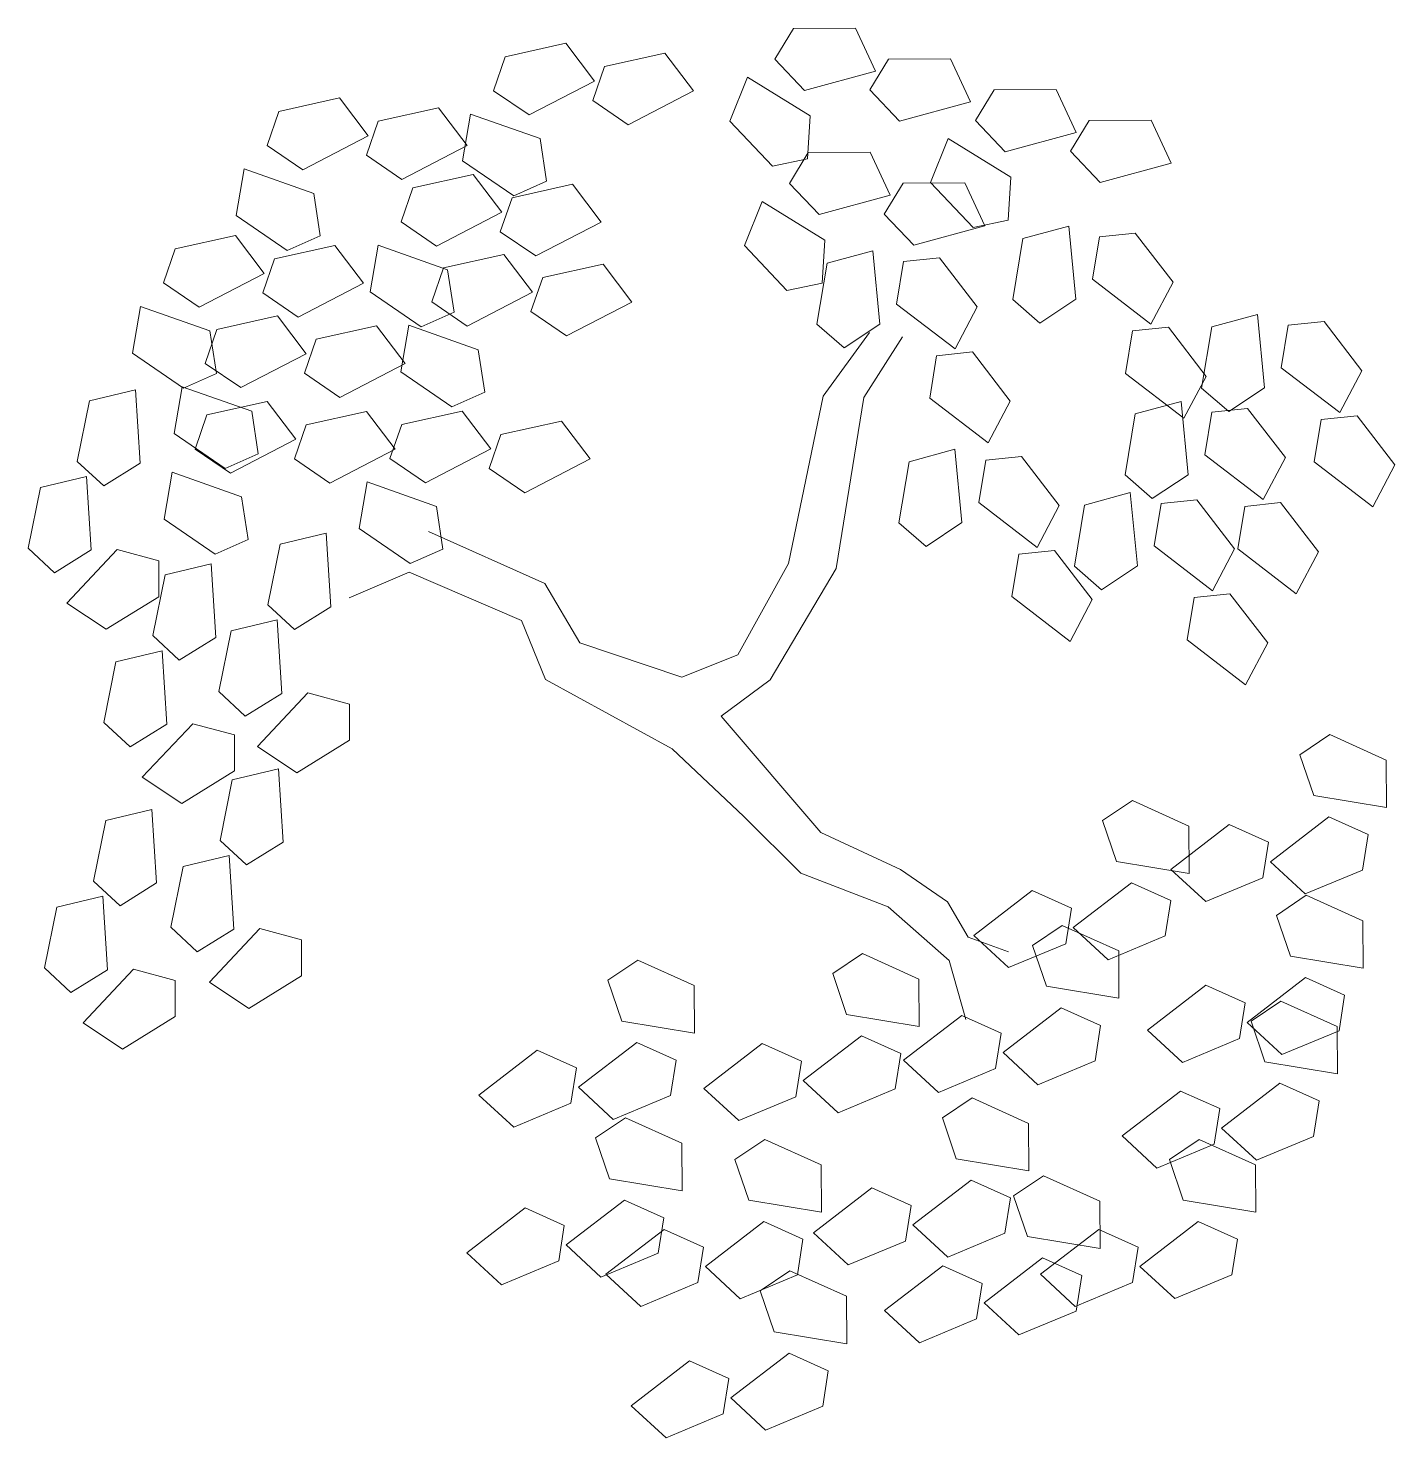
# Model space of a CAD drawing. Header units: millimetres. Extents: x 997 to 4249, y 599 to 1440.
# Drawn here: x 1219.29 to 1224.66, y 965.94 to 971.47 of the extents above; entities that cross this region are included whole.
import ezdxf

# ---------------------------------------------------------------- set-up
doc = ezdxf.new("R2010")
doc.units = ezdxf.units.MM
doc.linetypes.add('Continuo', pattern=[0])
doc.layers.add('cercas existentes', color=18, linetype='Continuous')
doc.layers.add('taludes', color=9, linetype='Continuous')

# ---------------------------------------------------------------- blocks, each defined once
blk = doc.blocks.new('gtfoods1')
at = {"layer": 'taludes', "linetype": 'Continuo', "lineweight": 5, "extrusion": (-0.012368, -0.016489, 0.999788)}
for p, q in [((-702.2292, 310.4294, 12.1163), (-702.1559, 310.5502, 12.1192)), ((-702.1559, 310.5502, 12.1192), (-701.9127, 310.5515, 12.1222)), ((-701.9127, 310.5515, 12.1222), (-701.834, 310.3828, 12.1204)), ((-703.288, 310.4395, 12.1033), (-703.0506, 310.4922, 12.1071)), ((-703.0506, 310.4922, 12.1071), (-702.938, 310.3439, 12.1061)), ((-703.3342, 310.3059, 12.1006), (-703.288, 310.4395, 12.1033)), ((-702.8983, 310.4008, 12.1075), (-702.6609, 310.4534, 12.1113)), ((-702.6609, 310.4534, 12.1113), (-702.5483, 310.3051, 12.1103)), ((-702.1129, 310.3067, 12.1157), (-702.2292, 310.4294, 12.1163)), ((-701.8564, 310.3092, 12.1189), (-701.7831, 310.43, 12.1218)), ((-701.7831, 310.43, 12.1218), (-701.5399, 310.4313, 12.1248)), ((-701.5399, 310.4313, 12.1248), (-701.4612, 310.2626, 12.123)), ((-702.9444, 310.2672, 12.1047), (-702.8983, 310.4008, 12.1075)), ((-702.4059, 310.1862, 12.1101), (-702.3363, 310.3588, 12.1138)), ((-702.3363, 310.3588, 12.1138), (-702.0903, 310.2068, 12.1143)), ((-701.834, 310.3828, 12.1204), (-702.1129, 310.3067, 12.1157)), ((-703.1946, 310.2106, 12.1007), (-703.3342, 310.3059, 12.1006)), ((-702.938, 310.3439, 12.1061), (-703.1946, 310.2106, 12.1007)), ((-702.5483, 310.3051, 12.1103), (-702.8048, 310.1718, 12.1049)), ((-701.7401, 310.1865, 12.1183), (-701.8564, 310.3092, 12.1189)), ((-701.4412, 310.1886, 12.122), (-701.3678, 310.3095, 12.1249)), ((-701.3678, 310.3095, 12.1249), (-701.1246, 310.3107, 12.128)), ((-701.1246, 310.3107, 12.128), (-701.0459, 310.142, 12.1262)), ((-704.177, 310.2247, 12.0888), (-703.9396, 310.2774, 12.0926)), ((-703.9396, 310.2774, 12.0926), (-703.827, 310.1291, 12.0915)), ((-702.8048, 310.1718, 12.1049), (-702.9444, 310.2672, 12.1047)), ((-701.4612, 310.2626, 12.123), (-701.7401, 310.1865, 12.1183)), ((-704.2232, 310.0911, 12.086), (-704.177, 310.2247, 12.0888)), ((-703.7872, 310.186, 12.093), (-703.5498, 310.2386, 12.0968)), ((-703.5498, 310.2386, 12.0968), (-703.4372, 310.0903, 12.0957)), ((-703.4555, 310.0308, 12.0945), (-703.424, 310.2143, 12.0979)), ((-703.424, 310.2143, 12.0979), (-703.1514, 310.1177, 12.0997)), ((-702.0903, 310.2068, 12.1143), (-702.1007, 310.038, 12.1114)), ((-700.995, 310.1892, 12.1276), (-700.7518, 310.1905, 12.1306)), ((-700.7518, 310.1905, 12.1306), (-700.6731, 310.0218, 12.1288)), ((-703.8334, 310.0524, 12.0902), (-703.7872, 310.186, 12.093)), ((-702.239, 310.0093, 12.1092), (-702.4059, 310.1862, 12.1101)), ((-701.3248, 310.0659, 12.1215), (-701.4412, 310.1886, 12.122)), ((-701.0459, 310.142, 12.1262), (-701.3248, 310.0659, 12.1215)), ((-701.0684, 310.0684, 12.1247), (-700.995, 310.1892, 12.1276)), ((-704.0835, 309.9958, 12.0862), (-704.2232, 310.0911, 12.086)), ((-703.827, 310.1291, 12.0915), (-704.0835, 309.9958, 12.0862)), ((-703.4372, 310.0903, 12.0957), (-703.6938, 309.957, 12.0903)), ((-703.1514, 310.1177, 12.0997), (-703.1259, 309.9505, 12.0973)), ((-701.6179, 309.9454, 12.1158), (-701.5483, 310.118, 12.1195)), ((-701.5483, 310.118, 12.1195), (-701.3023, 309.966, 12.1201)), ((-703.6938, 309.957, 12.0903), (-703.8334, 310.0524, 12.0902)), ((-703.255, 309.8932, 12.0947), (-703.4555, 310.0308, 12.0945)), ((-702.1007, 310.038, 12.1114), (-702.239, 310.0093, 12.1092)), ((-702.1722, 309.9419, 12.1089), (-702.0988, 310.0627, 12.1118)), ((-702.0988, 310.0627, 12.1118), (-701.8556, 310.064, 12.1149)), ((-701.8556, 310.064, 12.1149), (-701.7769, 309.8953, 12.113)), ((-700.9521, 309.9457, 12.1241), (-701.0684, 310.0684, 12.1247)), ((-704.3445, 309.816, 12.08), (-704.3129, 309.9995, 12.0834)), ((-704.3129, 309.9995, 12.0834), (-704.0404, 309.9029, 12.0852)), ((-703.651, 309.9247, 12.0903), (-703.4136, 309.9773, 12.0941)), ((-703.4136, 309.9773, 12.0941), (-703.3011, 309.8291, 12.0931)), ((-700.6731, 310.0218, 12.1288), (-700.9521, 309.9457, 12.1241)), ((-703.6972, 309.7911, 12.0876), (-703.651, 309.9247, 12.0903)), ((-703.2613, 309.8859, 12.0945), (-703.0239, 309.9386, 12.0983)), ((-703.1259, 309.9505, 12.0973), (-703.255, 309.8932, 12.0947)), ((-703.0239, 309.9386, 12.0983), (-702.9113, 309.7903, 12.0973)), ((-702.0558, 309.8192, 12.1083), (-702.1722, 309.9419, 12.1089)), ((-701.7994, 309.8217, 12.1116), (-701.726, 309.9425, 12.1145)), ((-701.726, 309.9425, 12.1145), (-701.4828, 309.9438, 12.1175)), ((-701.451, 309.7685, 12.115), (-701.6179, 309.9454, 12.1158)), ((-701.4828, 309.9438, 12.1175), (-701.4041, 309.7751, 12.1157)), ((-701.3023, 309.966, 12.1201), (-701.3126, 309.7973, 12.1172)), ((-704.0404, 309.9029, 12.0852), (-704.0148, 309.7357, 12.0827)), ((-703.3075, 309.7523, 12.0918), (-703.2613, 309.8859, 12.0945)), ((-702.3489, 309.6986, 12.1027), (-702.2793, 309.8713, 12.1064)), ((-702.2793, 309.8713, 12.1064), (-702.0333, 309.7193, 12.107)), ((-701.7769, 309.8953, 12.113), (-702.0558, 309.8192, 12.1083)), ((-704.144, 309.6784, 12.0802), (-704.3445, 309.816, 12.08)), ((-703.3011, 309.8291, 12.0931), (-703.5576, 309.6957, 12.0877)), ((-701.683, 309.699, 12.111), (-701.7994, 309.8217, 12.1116)), ((-703.5576, 309.6957, 12.0877), (-703.6972, 309.7911, 12.0876)), ((-703.1678, 309.657, 12.0919), (-703.3075, 309.7523, 12.0918)), ((-702.9113, 309.7903, 12.0973), (-703.1678, 309.657, 12.0919)), ((-701.4041, 309.7751, 12.1157), (-701.683, 309.699, 12.111)), ((-701.3126, 309.7973, 12.1172), (-701.451, 309.7685, 12.115)), ((-701.255, 309.7257, 12.1167), (-701.0754, 309.7746, 12.1197)), ((-701.0754, 309.7746, 12.1197), (-701.0476, 309.4868, 12.1153)), ((-704.5843, 309.6844, 12.0748), (-704.3469, 309.737, 12.0786)), ((-704.3469, 309.737, 12.0786), (-704.2343, 309.5887, 12.0776)), ((-704.1945, 309.6456, 12.079), (-703.9571, 309.6982, 12.0828)), ((-704.0148, 309.7357, 12.0827), (-704.144, 309.6784, 12.0802)), ((-703.9571, 309.6982, 12.0828), (-703.8445, 309.5499, 12.0818)), ((-703.8186, 309.516, 12.0815), (-703.787, 309.6994, 12.0849)), ((-703.787, 309.6994, 12.0849), (-703.5144, 309.6028, 12.0867)), ((-702.182, 309.5217, 12.1019), (-702.3489, 309.6986, 12.1027)), ((-702.0333, 309.7193, 12.107), (-702.0436, 309.5505, 12.1041)), ((-701.2949, 309.4858, 12.1123), (-701.255, 309.7257, 12.1167)), ((-700.9817, 309.5652, 12.1174), (-700.9543, 309.732, 12.1205)), ((-700.9543, 309.732, 12.1205), (-700.8137, 309.7466, 12.1225)), ((-700.8137, 309.7466, 12.1225), (-700.6656, 309.5538, 12.1212)), ((-704.6305, 309.5508, 12.0721), (-704.5843, 309.6844, 12.0748)), ((-704.2407, 309.512, 12.0762), (-704.1945, 309.6456, 12.079)), ((-703.5308, 309.6105, 12.0867), (-703.2934, 309.6632, 12.0905)), ((-703.2934, 309.6632, 12.0905), (-703.1808, 309.5149, 12.0894)), ((-702.0244, 309.6285, 12.1056), (-701.8448, 309.6775, 12.1086)), ((-701.8448, 309.6775, 12.1086), (-701.817, 309.3897, 12.1042)), ((-701.7238, 309.6349, 12.1094), (-701.5832, 309.6495, 12.1114)), ((-701.5832, 309.6495, 12.1114), (-701.435, 309.4566, 12.11)), ((-704.2343, 309.5887, 12.0776), (-704.4908, 309.4554, 12.0722)), ((-703.577, 309.4769, 12.0839), (-703.5308, 309.6105, 12.0867)), ((-703.5144, 309.6028, 12.0867), (-703.4889, 309.4357, 12.0843)), ((-703.141, 309.5718, 12.0908), (-702.9036, 309.6244, 12.0946)), ((-702.9036, 309.6244, 12.0946), (-702.791, 309.4761, 12.0936)), ((-702.0643, 309.3887, 12.1011), (-702.0244, 309.6285, 12.1056)), ((-701.7511, 309.468, 12.1063), (-701.7238, 309.6349, 12.1094)), ((-704.4908, 309.4554, 12.0722), (-704.6305, 309.5508, 12.0721)), ((-703.8445, 309.5499, 12.0818), (-704.1011, 309.4166, 12.0764)), ((-703.1872, 309.4382, 12.0881), (-703.141, 309.5718, 12.0908)), ((-702.0436, 309.5505, 12.1041), (-702.182, 309.5217, 12.1019)), ((-700.7523, 309.3891, 12.1174), (-700.9817, 309.5652, 12.1174)), ((-700.6656, 309.5538, 12.1212), (-700.7523, 309.3891, 12.1174)), ((-704.1011, 309.4166, 12.0764), (-704.2407, 309.512, 12.0762)), ((-703.618, 309.3783, 12.0817), (-703.8186, 309.516, 12.0815)), ((-703.4373, 309.3816, 12.084), (-703.577, 309.4769, 12.0839)), ((-703.1808, 309.5149, 12.0894), (-703.4373, 309.3816, 12.084)), ((-702.791, 309.4761, 12.0936), (-703.0476, 309.3428, 12.0882)), ((-701.1882, 309.393, 12.112), (-701.2949, 309.4858, 12.1123)), ((-701.0476, 309.4868, 12.1153), (-701.1882, 309.393, 12.112)), ((-704.7518, 309.2756, 12.066), (-704.7202, 309.4591, 12.0694)), ((-704.7202, 309.4591, 12.0694), (-704.4477, 309.3625, 12.0712)), ((-704.4206, 309.3688, 12.0717), (-704.1832, 309.4214, 12.0755)), ((-704.1832, 309.4214, 12.0755), (-704.0706, 309.2732, 12.0744)), ((-703.4889, 309.4357, 12.0843), (-703.618, 309.3783, 12.0817)), ((-703.0476, 309.3428, 12.0882), (-703.1872, 309.4382, 12.0881)), ((-701.5218, 309.2919, 12.1062), (-701.7511, 309.468, 12.1063)), ((-701.435, 309.4566, 12.11), (-701.5218, 309.2919, 12.1062)), ((-700.5138, 309.3783, 12.1201), (-700.3342, 309.4272, 12.1232)), ((-700.3342, 309.4272, 12.1232), (-700.3064, 309.1394, 12.1188)), ((-704.4668, 309.2352, 12.0689), (-704.4206, 309.3688, 12.0717)), ((-704.4477, 309.3625, 12.0712), (-704.4221, 309.1954, 12.0688)), ((-704.0308, 309.33, 12.0758), (-703.7934, 309.3827, 12.0796)), ((-703.7934, 309.3827, 12.0796), (-703.6808, 309.2344, 12.0786)), ((-703.6983, 309.2018, 12.0778), (-703.6667, 309.3853, 12.0813)), ((-703.6667, 309.3853, 12.0813), (-703.3942, 309.2887, 12.083)), ((-701.9577, 309.2959, 12.1009), (-702.0643, 309.3887, 12.1011)), ((-701.817, 309.3897, 12.1042), (-701.9577, 309.2959, 12.1009)), ((-700.8519, 309.1956, 12.1129), (-700.8246, 309.3624, 12.116)), ((-700.8246, 309.3624, 12.116), (-700.684, 309.3771, 12.118)), ((-700.684, 309.3771, 12.118), (-700.5358, 309.1842, 12.1167)), ((-700.5537, 309.1384, 12.1157), (-700.5138, 309.3783, 12.1201)), ((-700.2405, 309.2178, 12.1209), (-700.2131, 309.3846, 12.124)), ((-700.2131, 309.3846, 12.124), (-700.0725, 309.3992, 12.1259)), ((-700.0725, 309.3992, 12.1259), (-699.9244, 309.2064, 12.1246)), ((-704.077, 309.1965, 12.0731), (-704.0308, 309.33, 12.0758)), ((-702.0391, 309.1059, 12.0968), (-701.8577, 309.3564, 12.1032)), ((-701.8803, 309.1009, 12.0987), (-701.7281, 309.339, 12.1045)), ((-704.5513, 309.138, 12.0662), (-704.7518, 309.2756, 12.066)), ((-704.0706, 309.2732, 12.0744), (-704.3271, 309.1399, 12.069)), ((-703.3942, 309.2887, 12.083), (-703.3686, 309.1215, 12.0806)), ((-701.6213, 309.0985, 12.1018), (-701.594, 309.2653, 12.1049)), ((-701.594, 309.2653, 12.1049), (-701.4534, 309.2799, 12.1069)), ((-701.4534, 309.2799, 12.1069), (-701.3052, 309.0871, 12.1055)), ((-704.4221, 309.1954, 12.0688), (-704.5513, 309.138, 12.0662)), ((-704.3271, 309.1399, 12.069), (-704.4668, 309.2352, 12.0689)), ((-703.9374, 309.1011, 12.0732), (-704.077, 309.1965, 12.0731)), ((-703.6808, 309.2344, 12.0786), (-703.9374, 309.1011, 12.0732)), ((-703.4978, 309.0642, 12.078), (-703.6983, 309.2018, 12.0778)), ((-700.6226, 309.0195, 12.1129), (-700.8519, 309.1956, 12.1129)), ((-700.0111, 309.0417, 12.1208), (-700.2405, 309.2178, 12.1209)), ((-699.9244, 309.2064, 12.1246), (-700.0111, 309.0417, 12.1208)), ((-704.5881, 308.9601, 12.0628), (-704.5565, 309.1435, 12.0663)), ((-704.5565, 309.1435, 12.0663), (-704.284, 309.047, 12.068)), ((-700.5358, 309.1842, 12.1167), (-700.6226, 309.0195, 12.1129)), ((-700.447, 309.0456, 12.1155), (-700.5537, 309.1384, 12.1157)), ((-700.3064, 309.1394, 12.1188), (-700.447, 309.0456, 12.1155)), ((-704.9687, 308.8502, 12.0563), (-704.9209, 309.0886, 12.0608)), ((-704.9209, 309.0886, 12.0608), (-704.7398, 309.1316, 12.0638)), ((-704.7398, 309.1316, 12.0638), (-704.7215, 308.8431, 12.0593)), ((-704.46, 309.0324, 12.0656), (-704.2226, 309.0851, 12.0694)), ((-704.2226, 309.0851, 12.0694), (-704.11, 308.9368, 12.0684)), ((-703.3686, 309.1215, 12.0806), (-703.4978, 309.0642, 12.078)), ((-702.1756, 308.4489, 12.0843), (-702.0391, 309.1059, 12.0968)), ((-701.988, 308.4294, 12.0863), (-701.8803, 309.1009, 12.0987)), ((-701.392, 308.9224, 12.1018), (-701.6213, 309.0985, 12.1018)), ((-701.3052, 309.0871, 12.1055), (-701.392, 308.9224, 12.1018)), ((-700.8139, 309.0368, 12.1108), (-700.6343, 309.0857, 12.1138)), ((-700.6343, 309.0857, 12.1138), (-700.6065, 308.7979, 12.1094)), ((-704.5062, 308.8988, 12.0628), (-704.46, 309.0324, 12.0656)), ((-704.284, 309.047, 12.068), (-704.2584, 308.8798, 12.0656)), ((-704.0703, 308.9937, 12.0698), (-703.8328, 309.0463, 12.0736)), ((-703.8328, 309.0463, 12.0736), (-703.7203, 308.898, 12.0726)), ((-703.6948, 308.9949, 12.0745), (-703.4574, 309.0476, 12.0783)), ((-703.4574, 309.0476, 12.0783), (-703.3448, 308.8993, 12.0772)), ((-700.8538, 308.7969, 12.1063), (-700.8139, 309.0368, 12.1108)), ((-700.5406, 308.8763, 12.1115), (-700.5132, 309.0431, 12.1146)), ((-700.5132, 309.0431, 12.1146), (-700.3726, 309.0578, 12.1166)), ((-700.3726, 309.0578, 12.1166), (-700.2245, 308.8649, 12.1153)), ((-700.0833, 309.015, 12.1195), (-699.9427, 309.0297, 12.1215)), ((-699.9427, 309.0297, 12.1215), (-699.7946, 308.8368, 12.1201)), ((-704.1164, 308.8601, 12.067), (-704.0703, 308.9937, 12.0698)), ((-703.741, 308.8614, 12.0717), (-703.6948, 308.9949, 12.0745)), ((-703.305, 308.9562, 12.0787), (-703.0676, 309.0088, 12.0825)), ((-703.0676, 309.0088, 12.0825), (-702.9551, 308.8605, 12.0814)), ((-700.1107, 308.8482, 12.1164), (-700.0833, 309.015, 12.1195)), ((-704.3876, 308.8224, 12.0631), (-704.5881, 308.9601, 12.0628)), ((-704.11, 308.9368, 12.0684), (-704.3666, 308.8035, 12.063)), ((-703.3512, 308.8226, 12.0759), (-703.305, 308.9562, 12.0787)), ((-704.3666, 308.8035, 12.063), (-704.5062, 308.8988, 12.0628)), ((-704.2584, 308.8798, 12.0656), (-704.3876, 308.8224, 12.0631)), ((-703.7203, 308.898, 12.0726), (-703.9768, 308.7647, 12.0672)), ((-703.6014, 308.766, 12.0718), (-703.741, 308.8614, 12.0717)), ((-703.3448, 308.8993, 12.0772), (-703.6014, 308.766, 12.0718)), ((-701.702, 308.8489, 12.0967), (-701.5224, 308.8978, 12.0997)), ((-701.5224, 308.8978, 12.0997), (-701.4946, 308.6101, 12.0953)), ((-701.4014, 308.8553, 12.1005), (-701.2608, 308.8699, 12.1025)), ((-701.2608, 308.8699, 12.1025), (-701.1126, 308.677, 12.1012)), ((-700.3113, 308.7002, 12.1115), (-700.5406, 308.8763, 12.1115)), ((-700.2245, 308.8649, 12.1153), (-700.3113, 308.7002, 12.1115)), ((-704.8651, 308.7539, 12.056), (-704.9687, 308.8502, 12.0563)), ((-704.7215, 308.8431, 12.0593), (-704.8651, 308.7539, 12.056)), ((-704.6275, 308.6237, 12.0568), (-704.5959, 308.8072, 12.0602)), ((-704.5959, 308.8072, 12.0602), (-704.3234, 308.7106, 12.062)), ((-703.9768, 308.7647, 12.0672), (-704.1164, 308.8601, 12.067)), ((-703.2116, 308.7272, 12.076), (-703.3512, 308.8226, 12.0759)), ((-702.9551, 308.8605, 12.0814), (-703.2116, 308.7272, 12.076)), ((-701.7419, 308.609, 12.0923), (-701.702, 308.8489, 12.0967)), ((-701.4287, 308.6884, 12.0974), (-701.4014, 308.8553, 12.1005)), ((-699.8814, 308.6721, 12.1163), (-700.1107, 308.8482, 12.1164)), ((-699.7946, 308.8368, 12.1201), (-699.8814, 308.6721, 12.1163)), ((-705.1138, 308.7478, 12.0528), (-704.9327, 308.7908, 12.0558)), ((-704.9327, 308.7908, 12.0558), (-704.9144, 308.5023, 12.0513)), ((-703.8623, 308.5862, 12.0657), (-703.8307, 308.7697, 12.0691)), ((-703.8307, 308.7697, 12.0691), (-703.5582, 308.6731, 12.0709)), ((-700.7472, 308.7041, 12.1061), (-700.8538, 308.7969, 12.1063)), ((-700.6065, 308.7979, 12.1094), (-700.7472, 308.7041, 12.1061)), ((-705.1616, 308.5094, 12.0483), (-705.1138, 308.7478, 12.0528)), ((-704.3234, 308.7106, 12.062), (-704.2978, 308.5434, 12.0596)), ((-701.013, 308.6788, 12.1024), (-700.8334, 308.7277, 12.1055)), ((-700.8334, 308.7277, 12.1055), (-700.8056, 308.4399, 12.1011)), ((-700.7123, 308.6851, 12.1063), (-700.5717, 308.6998, 12.1082)), ((-700.5717, 308.6998, 12.1082), (-700.4236, 308.5069, 12.1069)), ((-703.5582, 308.6731, 12.0709), (-703.5326, 308.506, 12.0684)), ((-701.1994, 308.5123, 12.0974), (-701.4287, 308.6884, 12.0974)), ((-701.1126, 308.677, 12.1012), (-701.1994, 308.5123, 12.0974)), ((-701.0529, 308.4389, 12.098), (-701.013, 308.6788, 12.1024)), ((-700.7397, 308.5183, 12.1032), (-700.7123, 308.6851, 12.1063)), ((-700.4108, 308.5067, 12.107), (-700.3835, 308.6736, 12.1101)), ((-700.3835, 308.6736, 12.1101), (-700.2429, 308.6882, 12.1121)), ((-700.2429, 308.6882, 12.1121), (-700.0947, 308.4953, 12.1108)), ((-704.427, 308.4861, 12.057), (-704.6275, 308.6237, 12.0568)), ((-703.6618, 308.4486, 12.0659), (-703.8623, 308.5862, 12.0657)), ((-701.6353, 308.5162, 12.0921), (-701.7419, 308.609, 12.0923)), ((-701.4946, 308.6101, 12.0953), (-701.6353, 308.5162, 12.0921)), ((-704.2978, 308.5434, 12.0596), (-704.427, 308.4861, 12.057)), ((-704.1722, 308.5251, 12.0608), (-703.9911, 308.5681, 12.0638)), ((-703.9911, 308.5681, 12.0638), (-703.9728, 308.2795, 12.0592)), ((-703.1323, 308.371, 12.0711), (-703.5889, 308.5744, 12.0688)), ((-705.0581, 308.4131, 12.048), (-705.1616, 308.5094, 12.0483)), ((-704.9144, 308.5023, 12.0513), (-705.0581, 308.4131, 12.048)), ((-705.0105, 308.2939, 12.0466), (-704.812, 308.5042, 12.0526)), ((-704.812, 308.5042, 12.0526), (-704.6488, 308.46, 12.0538)), ((-704.22, 308.2866, 12.0563), (-704.1722, 308.5251, 12.0608)), ((-703.5326, 308.506, 12.0684), (-703.6618, 308.4486, 12.0659)), ((-701.2989, 308.3189, 12.093), (-701.2716, 308.4857, 12.096)), ((-701.2716, 308.4857, 12.096), (-701.131, 308.5003, 12.098)), ((-701.131, 308.5003, 12.098), (-700.9828, 308.3075, 12.0967)), ((-700.5103, 308.3422, 12.1031), (-700.7397, 308.5183, 12.1032)), ((-700.4236, 308.5069, 12.1069), (-700.5103, 308.3422, 12.1031)), ((-700.1815, 308.3306, 12.107), (-700.4108, 308.5067, 12.107)), ((-700.0947, 308.4953, 12.1108), (-700.1815, 308.3306, 12.107)), ((-704.6488, 308.46, 12.0538), (-704.6485, 308.3186, 12.0515)), ((-704.6241, 308.4043, 12.0532), (-704.443, 308.4473, 12.0562)), ((-704.443, 308.4473, 12.0562), (-704.4247, 308.1587, 12.0516)), ((-702.3747, 308.0906, 12.0759), (-702.1756, 308.4489, 12.0843)), ((-702.2477, 307.9921, 12.0758), (-701.988, 308.4294, 12.0863)), ((-700.9463, 308.3461, 12.0978), (-701.0529, 308.4389, 12.098)), ((-700.8056, 308.4399, 12.1011), (-700.9463, 308.3461, 12.0978)), ((-704.6719, 308.1658, 12.0487), (-704.6241, 308.4043, 12.0532)), ((-703.666, 308.4148, 12.0653), (-703.9008, 308.3144, 12.0607)), ((-703.2238, 308.2255, 12.0676), (-703.666, 308.4148, 12.0653)), ((-702.9952, 308.1372, 12.069), (-703.1323, 308.371, 12.0711)), ((-704.6485, 308.3186, 12.0515), (-704.8554, 308.1909, 12.0469)), ((-701.0696, 308.1428, 12.0929), (-701.2989, 308.3189, 12.093)), ((-700.6099, 308.1487, 12.0987), (-700.5826, 308.3156, 12.1018)), ((-700.5826, 308.3156, 12.1018), (-700.442, 308.3302, 12.1037)), ((-700.442, 308.3302, 12.1037), (-700.2938, 308.1373, 12.1024)), ((-704.8554, 308.1909, 12.0469), (-705.0105, 308.2939, 12.0466)), ((-704.1164, 308.1904, 12.056), (-704.22, 308.2866, 12.0563)), ((-703.9728, 308.2795, 12.0592), (-704.1164, 308.1904, 12.056)), ((-700.9828, 308.3075, 12.0967), (-701.0696, 308.1428, 12.0929)), ((-704.3651, 308.1842, 12.0528), (-704.184, 308.2273, 12.0558)), ((-704.184, 308.2273, 12.0558), (-704.1657, 307.9387, 12.0512)), ((-703.1299, 307.993, 12.0649), (-703.2238, 308.2255, 12.0676)), ((-704.5683, 308.0696, 12.0484), (-704.6719, 308.1658, 12.0487)), ((-704.4247, 308.1587, 12.0516), (-704.5683, 308.0696, 12.0484)), ((-704.4129, 307.9458, 12.0483), (-704.3651, 308.1842, 12.0528)), ((-700.3806, 307.9726, 12.0986), (-700.6099, 308.1487, 12.0987)), ((-704.817, 308.0635, 12.0452), (-704.6359, 308.1065, 12.0482)), ((-704.6359, 308.1065, 12.0482), (-704.6176, 307.8179, 12.0436)), ((-702.5945, 308.0031, 12.0717), (-702.9952, 308.1372, 12.069)), ((-702.5945, 308.0031, 12.0717), (-702.3747, 308.0906, 12.0759)), ((-700.2938, 308.1373, 12.1024), (-700.3806, 307.9726, 12.0986)), ((-704.8648, 307.825, 12.0407), (-704.817, 308.0635, 12.0452)), ((-702.6322, 307.7209, 12.0666), (-703.1299, 307.993, 12.0649)), ((-702.44, 307.8498, 12.0711), (-702.2477, 307.9921, 12.0758)), ((-704.3093, 307.8496, 12.048), (-704.4129, 307.9458, 12.0483)), ((-704.1657, 307.9387, 12.0512), (-704.3093, 307.8496, 12.048)), ((-704.2617, 307.7304, 12.0466), (-704.0633, 307.9406, 12.0525)), ((-704.0633, 307.9406, 12.0525), (-703.9001, 307.8964, 12.0538)), ((-703.9001, 307.8964, 12.0538), (-703.8998, 307.7551, 12.0515)), ((-704.7612, 307.7288, 12.0404), (-704.8648, 307.825, 12.0407)), ((-704.6176, 307.8179, 12.0436), (-704.7612, 307.7288, 12.0404)), ((-704.7136, 307.6096, 12.039), (-704.5152, 307.8198, 12.0449)), ((-704.5152, 307.8198, 12.0449), (-704.352, 307.7756, 12.0462)), ((-702.44, 307.8498, 12.0711), (-702.0494, 307.3921, 12.0684)), ((-704.352, 307.7756, 12.0462), (-704.3517, 307.6343, 12.0439)), ((-703.8998, 307.7551, 12.0515), (-704.1067, 307.6273, 12.0468)), ((-700.1675, 307.6982, 12.0967), (-700.0504, 307.7774, 12.0995)), ((-700.0504, 307.7774, 12.0995), (-699.8288, 307.6771, 12.1006)), ((-704.1067, 307.6273, 12.0468), (-704.2617, 307.7304, 12.0466)), ((-702.6322, 307.7209, 12.0666), (-702.3511, 307.4555, 12.0657)), ((-700.1129, 307.5382, 12.0948), (-700.1675, 307.6982, 12.0967)), ((-699.8288, 307.6771, 12.1006), (-699.8277, 307.491, 12.0975)), ((-704.5586, 307.5066, 12.0392), (-704.7136, 307.6096, 12.039)), ((-704.3517, 307.6343, 12.0439), (-704.5586, 307.5066, 12.0392)), ((-704.408, 307.3614, 12.0387), (-704.3602, 307.5999, 12.0432)), ((-704.3602, 307.5999, 12.0432), (-704.1791, 307.6429, 12.0462)), ((-704.1791, 307.6429, 12.0462), (-704.1608, 307.3543, 12.0416)), ((-699.8277, 307.491, 12.0975), (-700.1129, 307.5382, 12.0948)), ((-704.8568, 307.4399, 12.0344), (-704.6757, 307.4829, 12.0374)), ((-704.6757, 307.4829, 12.0374), (-704.6574, 307.1944, 12.0329)), ((-700.942, 307.4392, 12.0829), (-700.8249, 307.5184, 12.0856)), ((-700.8249, 307.5184, 12.0856), (-700.6034, 307.4182, 12.0867)), ((-704.9046, 307.2015, 12.0299), (-704.8568, 307.4399, 12.0344)), ((-702.3511, 307.4555, 12.0657), (-702.1268, 307.2325, 12.0648)), ((-700.8875, 307.2792, 12.0809), (-700.942, 307.4392, 12.0829)), ((-700.6737, 307.2476, 12.083), (-700.4446, 307.4239, 12.0888)), ((-700.4446, 307.4239, 12.0888), (-700.2904, 307.3546, 12.0895)), ((-700.2832, 307.278, 12.0884), (-700.0541, 307.4543, 12.0941)), ((-700.0541, 307.4543, 12.0941), (-699.8999, 307.385, 12.0949)), ((-702.0494, 307.3921, 12.0684), (-701.736, 307.2471, 12.0699)), ((-700.6034, 307.4182, 12.0867), (-700.6022, 307.232, 12.0837)), ((-699.8999, 307.385, 12.0949), (-699.9219, 307.2453, 12.0923)), ((-704.3044, 307.2652, 12.0384), (-704.408, 307.3614, 12.0387)), ((-704.1608, 307.3543, 12.0416), (-704.3044, 307.2652, 12.0384)), ((-700.2904, 307.3546, 12.0895), (-700.3124, 307.215, 12.087)), ((-704.6009, 307.0206, 12.0307), (-704.5531, 307.259, 12.0352)), ((-704.5531, 307.259, 12.0352), (-704.372, 307.302, 12.0382)), ((-704.372, 307.302, 12.0382), (-704.3537, 307.0135, 12.0336)), ((-700.6022, 307.232, 12.0837), (-700.8875, 307.2792, 12.0809)), ((-700.1463, 307.1518, 12.088), (-700.2832, 307.278, 12.0884)), ((-704.801, 307.1052, 12.0296), (-704.9046, 307.2015, 12.0299)), ((-702.1268, 307.2325, 12.0648), (-701.7841, 307.1003, 12.0669)), ((-701.736, 307.2471, 12.0699), (-701.5518, 307.1199, 12.0701)), ((-700.5368, 307.1214, 12.0826), (-700.6737, 307.2476, 12.083)), ((-700.3124, 307.215, 12.087), (-700.5368, 307.1214, 12.0826)), ((-699.9219, 307.2453, 12.0923), (-700.1463, 307.1518, 12.088)), ((-704.6574, 307.1944, 12.0329), (-704.801, 307.1052, 12.0296)), ((-701.4482, 306.9886, 12.0692), (-701.2191, 307.165, 12.0749)), ((-701.2191, 307.165, 12.0749), (-701.0649, 307.0956, 12.0757)), ((-701.0577, 307.019, 12.0745), (-700.8286, 307.1953, 12.0802)), ((-700.8286, 307.1953, 12.0802), (-700.6744, 307.126, 12.081)), ((-700.2593, 307.0667, 12.0852), (-700.1423, 307.1459, 12.0879)), ((-700.1423, 307.1459, 12.0879), (-699.9207, 307.0457, 12.089)), ((-705.0975, 306.8607, 12.0219), (-705.0497, 307.0991, 12.0264)), ((-705.0497, 307.0991, 12.0264), (-704.8686, 307.1421, 12.0294)), ((-704.8686, 307.1421, 12.0294), (-704.8503, 306.8536, 12.0249)), ((-701.7841, 307.1003, 12.0669), (-701.5447, 306.8901, 12.0664)), ((-701.5518, 307.1199, 12.0701), (-701.4695, 306.9822, 12.0688)), ((-701.0649, 307.0956, 12.0757), (-701.0869, 306.956, 12.0731)), ((-700.6744, 307.126, 12.081), (-700.6964, 306.9863, 12.0784)), ((-700.2048, 306.9067, 12.0832), (-700.2593, 307.0667, 12.0852)), ((-699.9207, 307.0457, 12.089), (-699.9195, 306.8595, 12.086)), ((-704.4974, 306.9244, 12.0304), (-704.6009, 307.0206, 12.0307)), ((-704.3537, 307.0135, 12.0336), (-704.4974, 306.9244, 12.0304)), ((-704.4498, 306.8052, 12.029), (-704.2513, 307.0154, 12.0349)), ((-704.2513, 307.0154, 12.0349), (-704.0881, 306.9712, 12.0362)), ((-701.4695, 306.9822, 12.0688), (-701.3123, 306.9234, 12.0698)), ((-701.3113, 306.8624, 12.0688), (-701.4482, 306.9886, 12.0692)), ((-701.2176, 306.9486, 12.0714), (-701.1005, 307.0278, 12.0741)), ((-701.1005, 307.0278, 12.0741), (-700.879, 306.9275, 12.0752)), ((-700.9208, 306.8928, 12.0741), (-701.0577, 307.019, 12.0745)), ((-700.6964, 306.9863, 12.0784), (-700.9208, 306.8928, 12.0741)), ((-704.0881, 306.9712, 12.0362), (-704.0878, 306.8299, 12.0339)), ((-701.0869, 306.956, 12.0731), (-701.3113, 306.8624, 12.0688)), ((-701.1631, 306.7886, 12.0694), (-701.2176, 306.9486, 12.0714)), ((-700.879, 306.9275, 12.0752), (-700.8778, 306.7414, 12.0722)), ((-702.8851, 306.8123, 12.0485), (-702.768, 306.8915, 12.0512)), ((-702.768, 306.8915, 12.0512), (-702.5465, 306.7912, 12.0523)), ((-702.0021, 306.8383, 12.0598), (-701.885, 306.9175, 12.0626)), ((-701.885, 306.9175, 12.0626), (-701.6634, 306.8172, 12.0637)), ((-701.5447, 306.8901, 12.0664), (-701.4796, 306.6589, 12.0633)), ((-699.9195, 306.8595, 12.086), (-700.2048, 306.9067, 12.0832)), ((-704.9939, 306.7644, 12.0216), (-705.0975, 306.8607, 12.0219)), ((-704.8503, 306.8536, 12.0249), (-704.9939, 306.7644, 12.0216)), ((-704.9463, 306.6453, 12.0202), (-704.7479, 306.8555, 12.0262)), ((-704.7479, 306.8555, 12.0262), (-704.5847, 306.8113, 12.0274)), ((-704.0878, 306.8299, 12.0339), (-704.2947, 306.7021, 12.0292)), ((-701.9475, 306.6783, 12.0579), (-702.0021, 306.8383, 12.0598)), ((-701.6634, 306.8172, 12.0637), (-701.6623, 306.6311, 12.0606)), ((-700.3751, 306.6465, 12.0768), (-700.146, 306.8228, 12.0825)), ((-700.146, 306.8228, 12.0825), (-699.9918, 306.7535, 12.0833)), ((-704.5847, 306.8113, 12.0274), (-704.5844, 306.6699, 12.0251)), ((-704.2947, 306.7021, 12.0292), (-704.4498, 306.8052, 12.029)), ((-702.8305, 306.6523, 12.0465), (-702.8851, 306.8123, 12.0485)), ((-702.5465, 306.7912, 12.0523), (-702.5453, 306.6051, 12.0493)), ((-700.8778, 306.7414, 12.0722), (-701.1631, 306.7886, 12.0694)), ((-700.7656, 306.6161, 12.0715), (-700.5365, 306.7925, 12.0772)), ((-700.5365, 306.7925, 12.0772), (-700.3823, 306.7231, 12.078)), ((-701.3333, 306.5284, 12.063), (-701.1043, 306.7047, 12.0687)), ((-701.1043, 306.7047, 12.0687), (-700.95, 306.6353, 12.0695)), ((-700.3823, 306.7231, 12.078), (-700.4042, 306.5835, 12.0754)), ((-700.3593, 306.6517, 12.0771), (-700.2422, 306.7309, 12.0798)), ((-700.2422, 306.7309, 12.0798), (-700.0207, 306.6306, 12.0809)), ((-699.9918, 306.7535, 12.0833), (-700.0137, 306.6138, 12.0807)), ((-704.5844, 306.6699, 12.0251), (-704.7913, 306.5422, 12.0205)), ((-702.5453, 306.6051, 12.0493), (-702.8305, 306.6523, 12.0465)), ((-701.6623, 306.6311, 12.0606), (-701.9475, 306.6783, 12.0579)), ((-701.7238, 306.498, 12.0577), (-701.4948, 306.6743, 12.0634)), ((-701.4948, 306.6743, 12.0634), (-701.3405, 306.605, 12.0642)), ((-700.3048, 306.4917, 12.0751), (-700.3593, 306.6517, 12.0771)), ((-704.7913, 306.5422, 12.0205), (-704.9463, 306.6453, 12.0202)), ((-702.1178, 306.4181, 12.0515), (-701.8887, 306.5944, 12.0572)), ((-701.8887, 306.5944, 12.0572), (-701.7345, 306.5251, 12.058)), ((-701.3405, 306.605, 12.0642), (-701.3625, 306.4654, 12.0616)), ((-700.95, 306.6353, 12.0695), (-700.972, 306.4957, 12.0669)), ((-700.6287, 306.4899, 12.0711), (-700.7656, 306.6161, 12.0715)), ((-700.2382, 306.5203, 12.0764), (-700.3751, 306.6465, 12.0768)), ((-700.0137, 306.6138, 12.0807), (-700.2382, 306.5203, 12.0764)), ((-700.0207, 306.6306, 12.0809), (-700.0195, 306.4445, 12.0779)), ((-703.3913, 306.3617, 12.0348), (-703.1622, 306.538, 12.0405)), ((-703.1622, 306.538, 12.0405), (-703.008, 306.4687, 12.0413)), ((-703.0008, 306.392, 12.0401), (-702.7717, 306.5684, 12.0459)), ((-702.7717, 306.5684, 12.0459), (-702.6175, 306.499, 12.0466)), ((-702.5083, 306.3877, 12.0461), (-702.2792, 306.564, 12.0519)), ((-702.2792, 306.564, 12.0519), (-702.125, 306.4947, 12.0527)), ((-700.4042, 306.5835, 12.0754), (-700.6287, 306.4899, 12.0711)), ((-702.6175, 306.499, 12.0466), (-702.6395, 306.3594, 12.0441)), ((-702.125, 306.4947, 12.0527), (-702.1469, 306.3551, 12.0501)), ((-701.7345, 306.5251, 12.058), (-701.7564, 306.3854, 12.0554)), ((-701.587, 306.3718, 12.0573), (-701.7238, 306.498, 12.0577)), ((-701.1965, 306.4022, 12.0626), (-701.3333, 306.5284, 12.063)), ((-700.972, 306.4957, 12.0669), (-701.1965, 306.4022, 12.0626)), ((-700.0195, 306.4445, 12.0779), (-700.3048, 306.4917, 12.0751)), ((-703.008, 306.4687, 12.0413), (-703.03, 306.3291, 12.0387)), ((-701.3625, 306.4654, 12.0616), (-701.587, 306.3718, 12.0573)), ((-702.8639, 306.2659, 12.0397), (-703.0008, 306.392, 12.0401)), ((-702.3714, 306.2615, 12.0458), (-702.5083, 306.3877, 12.0461)), ((-701.9809, 306.2919, 12.0511), (-702.1178, 306.4181, 12.0515)), ((-701.7564, 306.3854, 12.0554), (-701.9809, 306.2919, 12.0511)), ((-700.8655, 306.2011, 12.0634), (-700.6364, 306.3774, 12.0691)), ((-700.6364, 306.3774, 12.0691), (-700.4822, 306.3081, 12.0699)), ((-700.475, 306.2315, 12.0687), (-700.2459, 306.4078, 12.0745)), ((-700.2459, 306.4078, 12.0745), (-700.0917, 306.3384, 12.0752)), ((-703.2544, 306.2355, 12.0344), (-703.3913, 306.3617, 12.0348)), ((-703.03, 306.3291, 12.0387), (-703.2544, 306.2355, 12.0344)), ((-702.6395, 306.3594, 12.0441), (-702.8639, 306.2659, 12.0397)), ((-702.1469, 306.3551, 12.0501), (-702.3714, 306.2615, 12.0458)), ((-701.5714, 306.2715, 12.0558), (-701.4544, 306.3507, 12.0586)), ((-701.4544, 306.3507, 12.0586), (-701.2328, 306.2504, 12.0597)), ((-700.0917, 306.3384, 12.0752), (-700.1137, 306.1988, 12.0727)), ((-702.9334, 306.1931, 12.0377), (-702.8163, 306.2722, 12.0404)), ((-702.8163, 306.2722, 12.0404), (-702.5948, 306.172, 12.0415)), ((-701.5169, 306.1114, 12.0539), (-701.5714, 306.2715, 12.0558)), ((-700.4822, 306.3081, 12.0699), (-700.5042, 306.1685, 12.0673)), ((-701.2328, 306.2504, 12.0597), (-701.2316, 306.0643, 12.0566)), ((-700.3381, 306.1053, 12.0683), (-700.475, 306.2315, 12.0687)), ((-702.8789, 306.033, 12.0357), (-702.9334, 306.1931, 12.0377)), ((-702.5948, 306.172, 12.0415), (-702.5936, 305.9858, 12.0385)), ((-702.3864, 306.1083, 12.043), (-702.2693, 306.1875, 12.0458)), ((-702.2693, 306.1875, 12.0458), (-702.0478, 306.0872, 12.0469)), ((-700.7286, 306.0749, 12.063), (-700.8655, 306.2011, 12.0634)), ((-700.5042, 306.1685, 12.0673), (-700.7286, 306.0749, 12.063)), ((-700.6801, 306.1083, 12.0642), (-700.563, 306.1875, 12.0669)), ((-700.563, 306.1875, 12.0669), (-700.3414, 306.0872, 12.068)), ((-700.1137, 306.1988, 12.0727), (-700.3381, 306.1053, 12.0683)), ((-702.3319, 305.9482, 12.0411), (-702.3864, 306.1083, 12.043)), ((-701.2316, 306.0643, 12.0566), (-701.5169, 306.1114, 12.0539)), ((-700.6255, 305.9483, 12.0622), (-700.6801, 306.1083, 12.0642)), ((-702.0478, 306.0872, 12.0469), (-702.0466, 305.901, 12.0438)), ((-701.2919, 305.9656, 12.0542), (-701.1749, 306.0448, 12.057)), ((-701.1749, 306.0448, 12.057), (-700.9533, 305.9445, 12.0581)), ((-700.3414, 306.0872, 12.068), (-700.3402, 305.9011, 12.0649)), ((-702.5936, 305.9858, 12.0385), (-702.8789, 306.033, 12.0357)), ((-702.0777, 305.8209, 12.0421), (-701.8486, 305.9972, 12.0479)), ((-701.8486, 305.9972, 12.0479), (-701.6944, 305.9279, 12.0486)), ((-701.6872, 305.8512, 12.0475), (-701.4581, 306.0276, 12.0532)), ((-701.4581, 306.0276, 12.0532), (-701.3039, 305.9582, 12.054)), ((-703.0491, 305.7728, 12.0293), (-702.82, 305.9491, 12.0351)), ((-702.82, 305.9491, 12.0351), (-702.6658, 305.8798, 12.0358)), ((-702.0466, 305.901, 12.0438), (-702.3319, 305.9482, 12.0411)), ((-701.6944, 305.9279, 12.0486), (-701.7163, 305.7883, 12.0461)), ((-701.3039, 305.9582, 12.054), (-701.3258, 305.8186, 12.0514)), ((-701.2374, 305.8056, 12.0523), (-701.2919, 305.9656, 12.0542)), ((-700.9533, 305.9445, 12.0581), (-700.9521, 305.7584, 12.055)), ((-700.3402, 305.9011, 12.0649), (-700.6255, 305.9483, 12.0622)), ((-703.4396, 305.7425, 12.024), (-703.2105, 305.9188, 12.0297)), ((-703.2105, 305.9188, 12.0297), (-703.0563, 305.8495, 12.0305)), ((-702.6658, 305.8798, 12.0358), (-702.6878, 305.7402, 12.0332)), ((-703.0563, 305.8495, 12.0305), (-703.0783, 305.7098, 12.0279)), ((-702.8926, 305.6577, 12.0294), (-702.6636, 305.834, 12.0351)), ((-702.6636, 305.834, 12.0351), (-702.5093, 305.7647, 12.0359)), ((-702.5022, 305.688, 12.0347), (-702.2731, 305.8643, 12.0404)), ((-702.2731, 305.8643, 12.0404), (-702.1188, 305.795, 12.0412)), ((-701.9408, 305.6947, 12.0417), (-702.0777, 305.8209, 12.0421)), ((-701.5503, 305.7251, 12.0471), (-701.6872, 305.8512, 12.0475)), ((-701.3258, 305.8186, 12.0514), (-701.5503, 305.7251, 12.0471)), ((-701.1863, 305.6577, 12.0505), (-700.9572, 305.834, 12.0562)), ((-700.9572, 305.834, 12.0562), (-700.803, 305.7647, 12.057)), ((-700.7958, 305.688, 12.0558), (-700.5667, 305.8644, 12.0615)), ((-700.5667, 305.8644, 12.0615), (-700.4125, 305.795, 12.0623)), ((-702.9122, 305.6466, 12.0289), (-703.0491, 305.7728, 12.0293)), ((-702.5093, 305.7647, 12.0359), (-702.5313, 305.625, 12.0333)), ((-702.1188, 305.795, 12.0412), (-702.1408, 305.6554, 12.0386)), ((-701.7163, 305.7883, 12.0461), (-701.9408, 305.6947, 12.0417)), ((-700.9521, 305.7584, 12.055), (-701.2374, 305.8056, 12.0523)), ((-700.803, 305.7647, 12.057), (-700.8249, 305.6251, 12.0544)), ((-700.4125, 305.795, 12.0623), (-700.4344, 305.6554, 12.0597)), ((-703.3027, 305.6163, 12.0236), (-703.4396, 305.7425, 12.024)), ((-703.0783, 305.7098, 12.0279), (-703.3027, 305.6163, 12.0236)), ((-702.6878, 305.7402, 12.0332), (-702.9122, 305.6466, 12.0289)), ((-701.4077, 305.5454, 12.0459), (-701.1786, 305.7217, 12.0516)), ((-701.1786, 305.7217, 12.0516), (-701.0243, 305.6524, 12.0524)), ((-702.7558, 305.5315, 12.029), (-702.8926, 305.6577, 12.0294)), ((-702.3653, 305.5618, 12.0343), (-702.5022, 305.688, 12.0347)), ((-702.1408, 305.6554, 12.0386), (-702.3653, 305.5618, 12.0343)), ((-702.2871, 305.5922, 12.0358), (-702.17, 305.6714, 12.0385)), ((-702.17, 305.6714, 12.0385), (-701.9484, 305.5711, 12.0396)), ((-701.7982, 305.515, 12.0405), (-701.5691, 305.6913, 12.0463)), ((-701.5691, 305.6913, 12.0463), (-701.4148, 305.622, 12.047)), ((-701.0494, 305.5315, 12.0501), (-701.1863, 305.6577, 12.0505)), ((-701.0243, 305.6524, 12.0524), (-701.0463, 305.5127, 12.0498)), ((-700.6589, 305.5619, 12.0554), (-700.7958, 305.688, 12.0558)), ((-700.4344, 305.6554, 12.0597), (-700.6589, 305.5619, 12.0554)), ((-702.5313, 305.625, 12.0333), (-702.7558, 305.5315, 12.029)), ((-701.4148, 305.622, 12.047), (-701.4368, 305.4824, 12.0445)), ((-700.8249, 305.6251, 12.0544), (-701.0494, 305.5315, 12.0501)), ((-702.2325, 305.4321, 12.0338), (-702.2871, 305.5922, 12.0358)), ((-701.9484, 305.5711, 12.0396), (-701.9473, 305.3849, 12.0366)), ((-701.2708, 305.4192, 12.0455), (-701.4077, 305.5454, 12.0459)), ((-701.6613, 305.3888, 12.0402), (-701.7982, 305.515, 12.0405)), ((-701.0463, 305.5127, 12.0498), (-701.2708, 305.4192, 12.0455)), ((-701.9473, 305.3849, 12.0366), (-702.2325, 305.4321, 12.0338)), ((-701.4368, 305.4824, 12.0445), (-701.6613, 305.3888, 12.0402)), ((-702.4028, 305.1719, 12.0274), (-702.1737, 305.3483, 12.0331)), ((-702.1737, 305.3483, 12.0331), (-702.0195, 305.2789, 12.0339)), ((-702.7933, 305.1416, 12.0221), (-702.5642, 305.3179, 12.0278)), ((-702.5642, 305.3179, 12.0278), (-702.41, 305.2486, 12.0286)), ((-702.0195, 305.2789, 12.0339), (-702.0415, 305.1393, 12.0313)), ((-702.41, 305.2486, 12.0286), (-702.432, 305.1089, 12.026)), ((-702.2659, 305.0457, 12.027), (-702.4028, 305.1719, 12.0274)), ((-702.6564, 305.0154, 12.0217), (-702.7933, 305.1416, 12.0221)), ((-702.432, 305.1089, 12.026), (-702.6564, 305.0154, 12.0217)), ((-702.0415, 305.1393, 12.0313), (-702.2659, 305.0457, 12.027))]:
    blk.add_line(p, q, dxfattribs=at)

msp = doc.modelspace()

# ---------------------------------------------------------------- block references
at = {"layer": 'cercas existentes', "color": 1}
msp.add_blockref('gtfoods1', (1924.454, 660.9215), dxfattribs=at)

doc.saveas('drawing.dxf')
